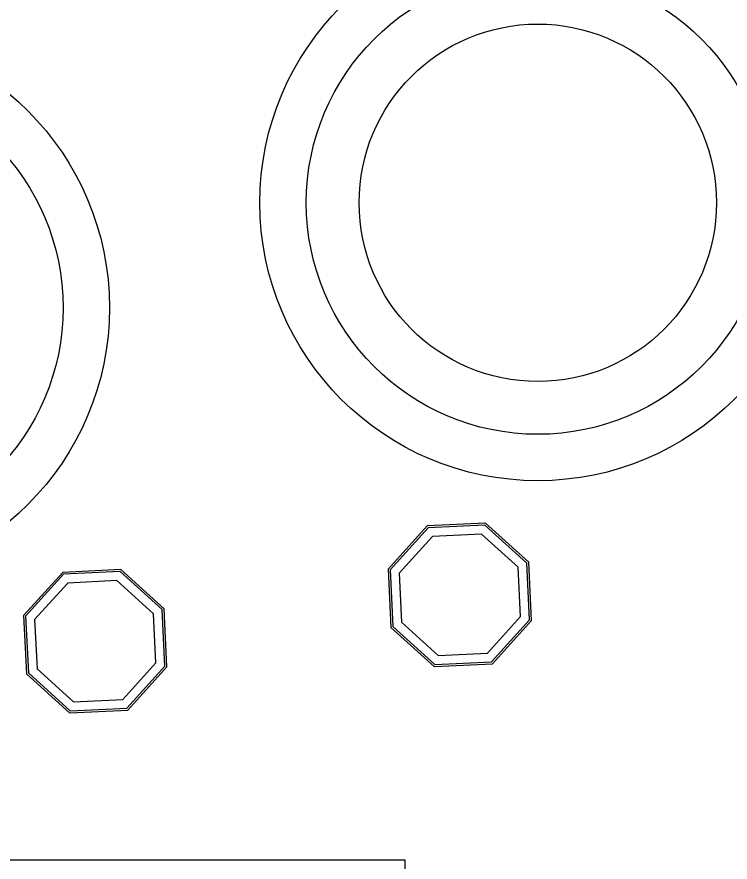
# Model space of a CAD drawing. Header units: metres. Extents: x 244.4 to 340.3, y -4.1 to 64.3.
# Drawn here: x 262.7562 to 263.1234, y 60.5381 to 60.9732 of the extents above; entities that cross this region are included whole.
import ezdxf

# ---------------------------------------------------------------- set-up
doc = ezdxf.new("R2010")
doc.units = ezdxf.units.M
doc.layers.add('Edges', color=7, linetype='Continuous')

msp = doc.modelspace()

# ---------------------------------------------------------------- linework, layer by layer
at = {"layer": 'Edges'}
for p, q in [((262.96754, 60.71115), (262.94738, 60.68891)), ((262.96801, 60.71014), (262.94843, 60.68854)), ((262.99751, 60.71261), (262.96754, 60.71115)), ((262.99714, 60.71156), (262.96801, 60.71014)), ((262.99714, 60.71156), (263.01874, 60.69198)), ((262.99751, 60.71261), (263.01975, 60.69245)), ((262.97013, 60.70566), (262.95309, 60.68687)), ((262.99547, 60.7069), (262.97013, 60.70566)), ((262.99547, 60.7069), (263.01426, 60.68986)), ((263.02017, 60.66285), (263.01874, 60.69198)), ((263.02121, 60.66248), (263.01975, 60.69245)), ((262.77981, 60.68725), (262.75965, 60.66501)), ((262.80978, 60.68871), (262.77981, 60.68725)), ((262.80941, 60.68766), (262.78028, 60.68624)), ((262.80941, 60.68766), (262.83101, 60.66808)), ((262.80978, 60.68871), (262.83202, 60.66855)), ((262.94738, 60.68891), (262.94884, 60.65894)), ((262.94843, 60.68854), (262.94985, 60.65941)), ((262.95309, 60.68687), (262.95433, 60.66153)), ((263.0155, 60.66452), (263.01426, 60.68986)), ((262.78028, 60.68624), (262.7607, 60.66464)), ((262.80774, 60.683), (262.7824, 60.68176)), ((262.80774, 60.683), (262.82653, 60.66596)), ((262.7824, 60.68176), (262.76536, 60.66297)), ((262.75965, 60.66501), (262.76111, 60.63504)), ((262.82777, 60.64062), (262.82653, 60.66596)), ((262.83244, 60.63895), (262.83101, 60.66808)), ((262.83348, 60.63858), (262.83202, 60.66855)), ((262.7607, 60.66464), (262.76212, 60.63551)), ((262.76536, 60.66297), (262.7666, 60.63763)), ((262.95433, 60.66153), (262.97312, 60.64449)), ((262.99846, 60.64573), (263.0155, 60.66452)), ((263.00058, 60.64125), (263.02017, 60.66285)), ((263.00105, 60.64024), (263.02121, 60.66248)), ((262.94884, 60.65894), (262.97108, 60.63878)), ((262.94985, 60.65941), (262.97145, 60.63982)), ((262.97312, 60.64449), (262.99846, 60.64573)), ((262.81073, 60.62183), (262.82777, 60.64062)), ((262.81285, 60.61735), (262.83244, 60.63895)), ((262.97108, 60.63878), (263.00105, 60.64024)), ((262.97145, 60.63982), (263.00058, 60.64125)), ((262.76111, 60.63504), (262.78335, 60.61488)), ((262.76212, 60.63551), (262.78372, 60.61592)), ((262.7666, 60.63763), (262.78539, 60.62059)), ((262.81332, 60.61634), (262.83348, 60.63858)), ((262.78539, 60.62059), (262.81073, 60.62183)), ((262.78372, 60.61592), (262.81285, 60.61735)), ((262.78335, 60.61488), (262.81332, 60.61634)), ((262.72602, 60.53936), (262.95602, 60.53936)), ((262.95602, 60.53936), (262.95602, 60.30936))]:
    msp.add_line(p, q, dxfattribs=at)
for centre, radius in [((263.02442, 60.87749), 0.14309), ((263.02442, 60.87749), 0.11918), ((263.02442, 60.87749), 0.092), ((262.66081, 60.82348), 0.14309), ((262.66081, 60.82348), 0.11918)]:
    msp.add_circle(centre, radius, dxfattribs=at)

doc.saveas('drawing.dxf')
